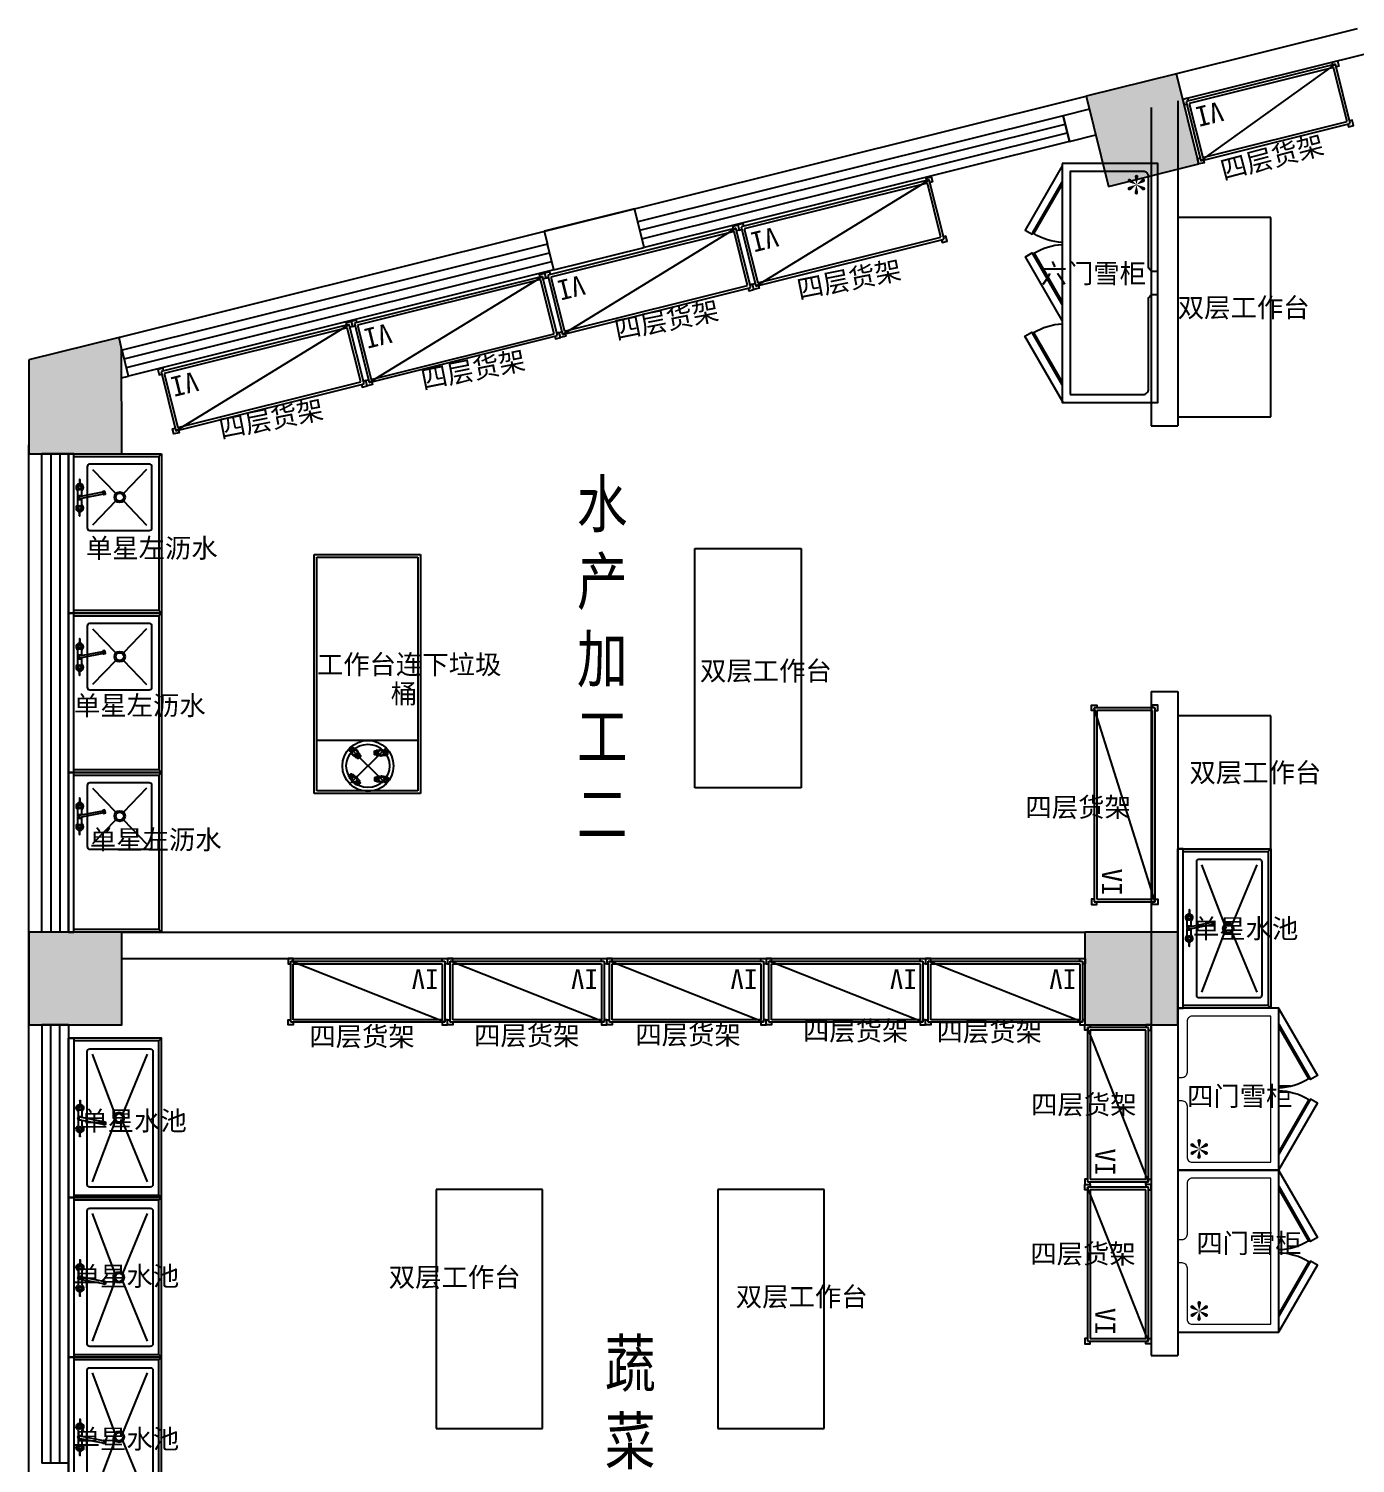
# Model space of a CAD drawing. Extents: x 1159254 to 1730927, y -477824 to -383968.
# Drawn here: x 1616080 to 1626066, y -450475 to -439674 of the extents above; entities that cross this region are included whole.
import ezdxf

# ---------------------------------------------------------------- set-up
doc = ezdxf.new("R2010")
doc.units = 0
doc.header["$LTSCALE"] = 1000
for name, color, linetype in [('COLUMN', 2, 'Continuous'), ('PUB_HATCH', 8, 'Continuous'), ('WALL', 6, 'Continuous'), ('WINDOW', 4, 'Continuous'), ('WS_厨房设备', 1, 'Continuous'), ('产品文字', 7, 'Continuous')]:
    doc.layers.add(name, color=color, linetype=linetype)
doc.styles.get("Standard").update_dxf_attribs({"font": '', "width": 0.8})
doc.styles.add('WMF-宋体1', font='')
doc.styles.get('Standard').set_extended_font_data('SimSun')
doc.styles.get('WMF-宋体1').set_extended_font_data('SimSun')

# ---------------------------------------------------------------- blocks, each defined once
blk = doc.blocks.new('snow')
at = {"lineweight": -3}
for points in [[(-59, 13, 1.234515), (-57, -14), (0, 0)], [(-18, 58, 1.234515), (-41, 43), (0, 0)], [(0, 0), (-41, -42, 1.234515), (-19, -57)], [(41, 44, 1.234515), (17, 57), (0, 0)], [(0, 0), (58, -13, 1.234515), (59, 14)], [(0, 0), (17, -57, 1.234515), (41, -44)]]:
    blk.add_hatch(color=5, dxfattribs=at).paths.add_polyline_path(points)
blk = doc.blocks.new('Custom_45')
at = {"color": 252, "lineweight": -3}
for points in [[(5, 760), (4, 762), (506, 1052), (536, 1000), (121, 760)], [(121, 760), (528, 995), (533, 986), (141, 760)], [(1215, 760), (1216, 762), (714, 1052), (684, 1000), (1099, 760)], [(1099, 760), (692, 995), (687, 986), (1079, 760)]]:
    blk.add_lwpolyline(points, dxfattribs=at)
blk.add_lwpolyline([(0, 760), (1220, 760), (1220, 0), (0, 0)], close=True)
at = {"color": 252, "lineweight": 20}
blk.add_lwpolyline([(1160, 700), (1160, 110, -0.414214), (1120, 70), (736, 70, 0.414214), (696, 30), (696, 0), (524, 0), (524, 30, 0.414214), (484, 70), (100, 70, -0.414214), (60, 110), (60, 700)], format="xyb", close=True, dxfattribs=at)
at = {"color": 252, "linetype": 'Continuous', "lineweight": -3, "ltscale": 5}
for centre, start, end in [((129, 742), 2.1551, 31.183), ((1091, 742), 148.817, 177.8449)]:
    blk.add_arc(centre, 472, start, end, dxfattribs=at)
at = {"color": 252, "lineweight": -3}
blk.add_blockref('snow', (160, 161), dxfattribs=at)
blk = doc.blocks.new('水龙头')
at = {"color": 252}
for p, q in [((-136, -15), (-90, -14)), ((-136, -18), (-90, -19)), ((-52, -2), (-4, -2)), ((-52, -31), (-6, -31)), ((4, -2), (51, -2)), ((12, -31), (51, -31)), ((136, -15), (90, -14)), ((136, -18), (90, -19)), ((23, -194), (26, -209)), ((49, -204), (46, -189))]:
    blk.add_line(p, q, dxfattribs=at)
for points in [[(13, -7), (0, 0), (-14, -8), (-14, -25), (-7, -29)], [(11, -26), (13, -25), (13, -7)]]:
    blk.add_lwpolyline(points, dxfattribs=at)
blk.add_lwpolyline([(26, -194), (-9, -18, -1.00756), (9, -15), (43, -190)], format="xyb", dxfattribs=at)
for centre in [(-78, -16), (77, -16)]:
    blk.add_circle(centre, 10.9, dxfattribs=at)
for centre, radius, start, end in [((-78, -16), 27.5, 36.2116, 175.3449), ((77, -16), 27.5, 4.6931, 143.7884), ((-136, -16), 1, 91.3387, 171.564), ((-132, -16), 4.53, 171.564, 188.436), ((-136, -17), 1, 188.436, 268.6613), ((-78, -16), 27.5, 184.6551, 323.7884), ((-78, -16), 16, 189.0003, 170.9997), ((-77, -16), 12.9, 168.3562, 191.6438), ((-52, 3), 5, 216.2116, 270), ((-52, -36), 5, 90, 143.7884), ((51, 3), 5, 270, 323.7884), ((51, -36), 5, 36.2116, 90), ((77, -16), 27.5, 216.2116, 355.3069), ((77, -16), 16, 9.0664, 350.9336), ((77, -16), 12.9, 348.3562, 11.6438), ((136, -16), 1, 8.436, 88.6613), ((136, -17), 1, 271.3387, 351.564), ((132, -16), 4.53, 351.564, 8.436)]:
    blk.add_arc(centre, radius, start, end, dxfattribs=at)
for centre, start_param, end_param in [((34, -192), 5.611234, 10.096729), ((34, -190), 6.955136, 8.752827), ((37, -206), 0, 3.141593)]:
    blk.add_ellipse(centre, major_axis=(-11.3, -2.2), ratio=0.233596, start_param=start_param, end_param=end_param, dxfattribs=at)
blk = doc.blocks.new('CJT_20205')
at = {"color": 252, "linetype": 'Continuous', "ltscale": 2}
for p, q in [((20, 680), (0, 700)), ((1180, 680), (1200, 700))]:
    blk.add_line(p, q, dxfattribs=at)
at = {"color": 252}
for p, q in [((120, 595), (572, 408)), ((628, 408), (1080, 595)), ((120, 180), (572, 352)), ((628, 352), (1080, 180))]:
    blk.add_line(p, q, dxfattribs=at)
at = {"lineweight": -2}
for points in [[(0, 700), (1200, 700), (1200, 0), (0, 0)], [(0, 0), (1200, 0), (1200, 40), (0, 40)]]:
    blk.add_lwpolyline(points, close=True, dxfattribs=at)
at = {"color": 252, "linetype": 'Continuous', "ltscale": 2}
blk.add_lwpolyline([(20, 40), (20, 680), (1180, 680), (1180, 40)], dxfattribs=at)
at = {"color": 30}
blk.add_lwpolyline([(1100, 635), (100, 635, 0.414214), (80, 615), (80, 160, 0.414214), (100, 140), (1100, 140, 0.414214), (1120, 160), (1120, 615, 0.414214)], format="xyb", close=True, dxfattribs=at)
at = {"color": 252}
for radius in [40, 30]:
    blk.add_circle((600, 380), radius, dxfattribs=at)
at = {"color": 1, "rotation": 180}
blk.add_blockref('水龙头', (596, 70), dxfattribs=at)
blk = doc.blocks.new('*U131')
at = {"linetype": 'Continuous'}
for p, q in [((0, 0), (0, 700)), ((0, 700), (1000, 700)), ((1000, 700), (1000, 0)), ((1000, 0), (0, 0))]:
    blk.add_line(p, q, dxfattribs=at)
blk = doc.blocks.new('*U60')
for p, q in [((20, 20), (20, 480)), ((20, 480), (1180, 480)), ((1180, 480), (1180, 20)), ((1180, 20), (20, 20))]:
    blk.add_line(p, q)
at = {"color": 252, "linetype": 'Continuous', "ltscale": 3}
blk.add_line((20, 480), (1180, 20), dxfattribs=at)
at = {"color": 252}
for p, q in [((40, 40), (40, 460)), ((40, 40), (40, 460)), ((40, 460), (1160, 460)), ((1160, 460), (1160, 40)), ((1160, 40), (40, 40))]:
    blk.add_line(p, q, dxfattribs=at)
for points in [[(40, 480), (40, 500), (0, 500), (0, 460), (20, 460)], [(1160, 480), (1160, 500), (1200, 500), (1200, 460), (1180, 460)], [(40, 20), (40, 0), (0, 0), (0, 40), (20, 40)], [(1160, 20), (1160, 0), (1200, 0), (1200, 40), (1180, 40)]]:
    blk.add_lwpolyline(points, dxfattribs=at)
blk.add_text('IV', height=150).set_placement((66, 80))
blk = doc.blocks.new('*U45')
at = {"linetype": 'Continuous'}
for p, q in [((0, 0), (0, 700)), ((0, 700), (1500, 700)), ((1500, 700), (1500, 0)), ((1500, 0), (0, 0))]:
    blk.add_line(p, q, dxfattribs=at)
blk = doc.blocks.new('Custom_39')
at = {"color": 252, "linetype": 'Continuous', "ltscale": 2}
for p, q in [((20, 680), (0, 700)), ((1180, 680), (1200, 700))]:
    blk.add_line(p, q, dxfattribs=at)
at = {"color": 252}
for p, q in [((120, 595), (572, 408)), ((628, 408), (1080, 595)), ((120, 180), (572, 352)), ((628, 352), (1080, 180))]:
    blk.add_line(p, q, dxfattribs=at)
at = {"lineweight": -2}
for points in [[(0, 700), (1200, 700), (1200, 0), (0, 0)], [(0, 0), (1200, 0), (1200, 40), (0, 40)]]:
    blk.add_lwpolyline(points, close=True, dxfattribs=at)
at = {"color": 252, "linetype": 'Continuous', "ltscale": 2}
blk.add_lwpolyline([(20, 40), (20, 680), (1180, 680), (1180, 40)], dxfattribs=at)
at = {"color": 30}
blk.add_lwpolyline([(1100, 635), (100, 635, 0.414214), (80, 615), (80, 160, 0.414214), (100, 140), (1100, 140, 0.414214), (1120, 160), (1120, 615, 0.414214)], format="xyb", close=True, dxfattribs=at)
at = {"color": 252}
for radius in [40, 30]:
    blk.add_circle((600, 380), radius, dxfattribs=at)
at = {"color": 1, "rotation": 180}
blk.add_blockref('水龙头', (596, 70), dxfattribs=at)
blk = doc.blocks.new('*U49')
at = {"linetype": 'Continuous'}
for p, q in [((0, 0), (0, 800)), ((0, 800), (1800, 800)), ((1800, 800), (1800, 0)), ((1800, 0), (0, 0))]:
    blk.add_line(p, q, dxfattribs=at)
blk = doc.blocks.new('*U59')
for p, q in [((20, 20), (20, 480)), ((20, 480), (1480, 480)), ((1480, 480), (1480, 20)), ((1480, 20), (20, 20))]:
    blk.add_line(p, q)
at = {"color": 252, "linetype": 'Continuous', "ltscale": 3}
blk.add_line((20, 480), (1480, 20), dxfattribs=at)
at = {"color": 252}
for p, q in [((40, 40), (40, 460)), ((40, 40), (40, 460)), ((40, 460), (1460, 460)), ((1460, 460), (1460, 40)), ((1460, 40), (40, 40))]:
    blk.add_line(p, q, dxfattribs=at)
for points in [[(40, 480), (40, 500), (0, 500), (0, 460), (20, 460)], [(1460, 480), (1460, 500), (1500, 500), (1500, 460), (1480, 460)], [(40, 20), (40, 0), (0, 0), (0, 40), (20, 40)], [(1460, 20), (1460, 0), (1500, 0), (1500, 40), (1480, 40)]]:
    blk.add_lwpolyline(points, dxfattribs=at)
blk.add_text('IV', height=150).set_placement((66, 80))
blk = doc.blocks.new('*U92')
at = {"color": 252, "lineweight": -3}
for points in [[(18, 720), (502, 999), (532, 947), (138, 720)], [(1183, 720), (703, 997), (673, 945), (1063, 720)], [(1800, 712), (1301, 1000), (1271, 948), (1666, 720)], [(138, 720), (523, 943), (528, 934), (158, 720)], [(1063, 720), (681, 940), (676, 931), (1043, 720)], [(1666, 720), (1279, 943), (1274, 935), (1646, 720)]]:
    blk.add_lwpolyline(points, dxfattribs=at)
blk.add_lwpolyline([(0, 720), (1800, 720), (1800, 0), (0, 0)], close=True)
at = {"color": 252}
blk.add_lwpolyline([(1740, 660), (1740, 110, -0.414214), (1700, 70), (1026, 70, 0.414214), (986, 30), (986, 0), (814, 0), (814, 30, 0.414214), (774, 70), (100, 70, -0.414214), (60, 110), (60, 660)], format="xyb", close=True, dxfattribs=at)
at = {"color": 252, "linetype": 'Continuous', "lineweight": -3, "ltscale": 5}
for centre, radius, start, end in [((128, 692), 468, 3.4332, 31.183), ((1073, 692), 464, 148.817, 176.5082), ((1675, 692), 469, 148.817, 176.5855)]:
    blk.add_arc(centre, radius, start, end, dxfattribs=at)
at = {"color": 252}
blk.add_blockref('snow', (160, 161), dxfattribs=at)
blk = doc.blocks.new('*U84')
at = {"color": 252, "linetype": 'Continuous', "ltscale": 2}
for p, q in [((20, 680), (0, 700)), ((1180, 680), (1200, 700))]:
    blk.add_line(p, q, dxfattribs=at)
at = {"color": 252}
for p, q in [((117, 588), (299, 413)), ((355, 413), (537, 588)), ((117, 180), (299, 357)), ((355, 357), (537, 180))]:
    blk.add_line(p, q, dxfattribs=at)
for points in [[(0, 700), (1200, 700), (1200, 0), (0, 0)], [(0, 0), (1200, 0), (1200, 40), (0, 40)]]:
    blk.add_lwpolyline(points, close=True)
at = {"color": 252, "linetype": 'Continuous', "ltscale": 2}
blk.add_lwpolyline([(20, 40), (20, 680), (1180, 680), (1180, 40)], dxfattribs=at)
at = {"color": 30}
blk.add_lwpolyline([(557, 628), (97, 628, 0.414214), (77, 608), (77, 160, 0.414214), (97, 140), (557, 140, 0.414214), (577, 160), (577, 608, 0.414214)], format="xyb", close=True, dxfattribs=at)
at = {"color": 252}
for radius in [40, 30]:
    blk.add_circle((327, 385), radius, dxfattribs=at)
at = {"color": 1, "rotation": 180}
blk.add_blockref('水龙头', (330, 68), dxfattribs=at)
blk = doc.blocks.new('脚轮')
h = blk.add_hatch(color=252)
h.dxf.hatch_style = 1
h.paths.add_polyline_path([(-11, -35), (-15, -35), (-15, -46), (-11, -50)])
h.paths.add_polyline_path([(15, -35), (11, -35), (11, -50), (15, -46)])
h.paths.add_polyline_path([(-11, 50), (-15, 46), (-15, 35), (-11, 35)])
h.paths.add_polyline_path([(15, 46), (11, 50), (11, 35), (15, 35)])
at = {"color": 252}
for p, q in [((-11, 50), (-11, 35)), ((-8, 50), (-8, 35)), ((-4, 50), (-4, 35)), ((0, 50), (0, 35)), ((0, 50), (0, 35)), ((4, 50), (4, 35)), ((8, 50), (8, 35)), ((11, 50), (11, 35)), ((-11, -50), (-11, -35)), ((-8, -35), (-8, -50)), ((-4, -35), (-4, -50)), ((0, -35), (0, -50)), ((0, -35), (0, -50)), ((4, -35), (4, -50)), ((8, -35), (8, -50)), ((11, -50), (11, -35))]:
    blk.add_line(p, q, dxfattribs=at)
for points in [[(-20, 15), (-20, 33), (-18, 35), (18, 35), (20, 33), (20, 15)], [(-15, 35), (-15, 46), (-11, 50), (11, 50), (15, 46), (15, 35)], [(20, -15), (20, -33), (18, -35), (-18, -35), (-20, -33), (-20, -15)], [(15, -35), (15, -46), (11, -50), (-11, -50), (-15, -46), (-15, -35)]]:
    blk.add_lwpolyline(points, dxfattribs=at)
for radius in [25, 19.6]:
    blk.add_circle((0, 0), radius, dxfattribs=at)
blk = doc.blocks.new('sarwet')
at = {"color": 252, "linetype": 'Continuous'}
for p, q in [((-136, -136), (136, 136)), ((136, -136), (-136, 136))]:
    blk.add_line(p, q, dxfattribs=at)
at = {"color": 252}
for radius in [192, 163]:
    blk.add_circle((0, 0), radius, dxfattribs=at)
for p, rotation in [((-102, 102), 315.0000049999983), ((100, 100), 314.0135488441744)]:
    blk.add_blockref('脚轮', p, dxfattribs=dict(at, rotation=rotation))
for p in [(-101, -101), (98, -98)]:
    blk.add_blockref('脚轮', p, dxfattribs=at)
blk = doc.blocks.new('*U88')
for p, q in [((0, 0), (0, 800)), ((0, 800), (1800, 800)), ((1800, 800), (1800, 0)), ((1800, 0), (0, 0))]:
    blk.add_line(p, q)
at = {"color": 252}
for p, q in [((20, 20), (20, 780)), ((20, 780), (1780, 780)), ((400, 20), (400, 780)), ((1780, 780), (1780, 20)), ((1780, 20), (20, 20))]:
    blk.add_line(p, q, dxfattribs=at)
at = {"color": 0}
blk.add_blockref('sarwet', (209, 395), dxfattribs=at)
blk = doc.blocks.new('_FZH')
blk.add_lwpolyline([(-0.5, -0.5), (0.5, -0.5), (0.5, 0.5), (-0.5, 0.5)], close=True)
at = {"layer": 'PUB_HATCH'}
blk.add_solid([(-0.5, -0.5), (0.5, -0.5), (-0.5, 0.5), (0.5, 0.5)], dxfattribs=at)
blk = doc.blocks.new('$TCHSYS$WIN2D')
for p, q in [((-0.5, 0.5), (0.5, 0.5)), ((-0.5, 0.5), (-0.5, -0.5)), ((0.5, 0.5), (0.5, -0.5)), ((0.5, 0.1667), (-0.5, 0.1667)), ((0.5, -0.1667), (-0.5, -0.1667)), ((-0.5, -0.5), (0.5, -0.5))]:
    blk.add_line(p, q)

msp = doc.modelspace()

# ---------------------------------------------------------------- hatches: boundary and pattern name
at = {"layer": 'PUB_HATCH'}
msp.add_hatch(color=256, dxfattribs=at).paths.add_polyline_path([(1616079.8, -442874.8), (1616779.8, -442874.8), (1616779.4, -442082.6), (1616759.9, -441997.8), (1616079.8, -442167.4)])

# ---------------------------------------------------------------- linework, layer by layer
for p, q in [((1616757, -441998.5), (1624040.1, -440182.7)), ((1616079.8, -470624.8), (1616079.8, -442806))]:
    msp.add_line(p, q)
at = {"layer": 'COLUMN'}
for p, q in [((1620640.2, -441030.4), (1619961, -441199.7)), ((1620664.4, -441127.4), (1620640.2, -441030.4)), ((1619961, -441199.7), (1619985.2, -441296.7)), ((1620033.5, -441490.8), (1620712.7, -441321.5)), ((1616759.9, -441997.8), (1616079.8, -442167.4)), ((1616779.4, -442082.6), (1616759.9, -441997.8)), ((1616079.8, -442167.4), (1616079.8, -442874.8)), ((1616779.8, -442874.8), (1616779.4, -442082.6)), ((1616079.8, -442874.8), (1616779.8, -442874.8))]:
    msp.add_line(p, q, dxfattribs=at)
at = {"layer": 'WALL'}
for p, q in [((1626079.8, -439674.1), (1624719.3, -440013.3)), ((1626191.5, -439852.4), (1624767.7, -440207.4)), ((1624729.8, -440216.8), (1624729.8, -442664.5)), ((1624064.3, -440279.7), (1623866.3, -440329.1)), ((1623866.3, -440329.1), (1623914.7, -440523.1)), ((1624529.8, -440266.7), (1624529.8, -442664.5)), ((1623914.7, -440523.1), (1624112.7, -440473.7)), ((1616783.2, -442095.1), (1616779.4, -442096)), ((1616831.6, -442289.1), (1616783.2, -442095.1)), ((1616779.5, -442302.1), (1616831.6, -442289.1)), ((1624529.8, -442664.5), (1624729.8, -442664.5)), ((1624529.8, -444664.5), (1624529.8, -449662)), ((1624529.8, -444664.5), (1624729.8, -444664.5)), ((1624729.8, -444664.5), (1624729.8, -449662)), ((1616779.8, -446474.8), (1624029.8, -446474.8)), ((1616779.8, -446674.8), (1624029.8, -446674.8)), ((1624529.8, -449662), (1624729.8, -449662))]:
    msp.add_line(p, q, dxfattribs=at)

# ---------------------------------------------------------------- block references
at = {"layer": 'COLUMN', "xscale": 699.9999999998895, "yscale": 699.9999999998895, "zscale": 699.9999999998895, "rotation": 14.00000000002525}
msp.add_blockref('_FZH', (1624464.4, -440437.6), dxfattribs=at)
at = {"layer": 'COLUMN', "xscale": 700, "yscale": 700, "zscale": 700}
for p in [(1616429.8, -446824.8), (1624379.8, -446824.8)]:
    msp.add_blockref('_FZH', p, dxfattribs=at)
at = {"layer": 'WINDOW'}
for p, xscale, yscale, zscale, rotation in [((1622289.5, -440825.3), 3300, 200, 3300, 193.9999999999983), ((1618408.4, -441792.9), 3300, 200, 3300, 194.0000000000011), ((1616279.8, -444674.8), 3600, -200, 3600, 90), ((1616279.8, -448824.8), -3300, -200, -3300, 90)]:
    msp.add_blockref('$TCHSYS$WIN2D', p, dxfattribs=dict(at, xscale=xscale, yscale=yscale, zscale=zscale, rotation=rotation))
at = {"layer": 'WS_厨房设备', "xscale": -1}
for name, p, rotation in [('*U60', (1624767.7, -440207.4), 194.0000000000435), ('*U92', (1624579.8, -440688.2), 90), ('*U59', (1621418.4, -441151.6), 194.0000000000455), ('*U45', (1624729.8, -442596.2), 270), ('*U59', (1619963, -441514.5), 194.0000000000455), ('*U59', (1618507.5, -441877.4), 194.0000000000455), ('*U59', (1617052.1, -442240.3), 194.0000000000455), ('*U59', (1624079.8, -446267.2), 270), ('*U131', (1624729.8, -445848.2), 270), ('Custom_45', (1624729.8, -448268.2), 270), ('*U60', (1624029.8, -448374.8), 270), ('Custom_39', (1616379.8, -448474.8), 270), ('Custom_45', (1624729.8, -449488.2), 270), ('*U49', (1619147.4, -450213.7), 270), ('*U49', (1621268.3, -450213.7), 270), ('*U60', (1624029.8, -449574.8), 270), ('Custom_39', (1616379.8, -449674.8), 270), ('Custom_39', (1616379.8, -450874.8), 270)]:
    msp.add_blockref(name, p, dxfattribs=dict(at, rotation=rotation))
at = {"layer": 'WS_厨房设备'}
for name, p, rotation in [('*U84', (1616379.8, -442874.8), 270), ('*U88', (1619028.9, -445433.2), 90), ('*U49', (1621894.3, -445388.4), 89.99999999999997), ('*U84', (1616379.8, -444074.8), 270), ('*U84', (1616379.8, -445274.8), 270), ('CJT_20205', (1624729.8, -445848.2), 270), ('*U60', (1619231.9, -446674.8), 180), ('*U60', (1620431.9, -446674.8), 180), ('*U60', (1621631.9, -446674.8), 180), ('*U60', (1622831.9, -446674.8), 180), ('*U60', (1624031.9, -446674.8), 180)]:
    msp.add_blockref(name, p, dxfattribs=dict(at, rotation=rotation))

# ---------------------------------------------------------------- texts
at = {"layer": 'WALL', "char_height": 350, "width": 350, "attachment_point": 1}
for s, insert in [('{\\C0;水产加工二}', (1620206.4, -443077)), ('{\\C0;蔬菜加工二 }', (1620416.2, -449548.4))]:
    msp.add_mtext(s, dxfattribs=dict(at, insert=insert))
at = {"layer": '产品文字', "color": 7, "lineweight": 0, "style": 'WMF-宋体1'}
for rotation, p in [(14.76545, (1625074.1, -440813.9)), (11.24012, (1621880, -441710.8)), (11.24012, (1620506.1, -442016.9)), (11.24012, (1619049.3, -442390.4)), (11.24012, (1617529, -442760.8))]:
    msp.add_text('四层货架', height=145.52, rotation=rotation, dxfattribs=at).set_placement(p)
for s, height, p in [('六门雪柜', 145.52, (1623697.5, -441589.7)), ('双层工作台', 145.52, (1624729.8, -441846.2)), ('单星左沥水', 145.52, (1616509.9, -443657.3)), ('工作台连下垃圾', 145.52, (1618248.9, -444533.2)), ('双层工作台', 145.52, (1621133.3, -444580.9)), ('桶', 145.5, (1618805.6, -444753.3)), ('单星左沥水', 145.52, (1616419.8, -444842)), ('双层工作台', 145.52, (1624817.9, -445346.7)), ('四层货架', 145.52, (1623583, -445607.9)), ('单星左沥水', 145.52, (1616539.8, -445852)), ('单星水池', 145.52, (1624843.2, -446521.8)), ('四层货架', 145.52, (1621907.8, -447291.4)), ('四层货架', 145.52, (1622913.9, -447297.3)), ('四层货架', 145.52, (1618191.8, -447333.5)), ('四层货架', 145.52, (1619432.3, -447327.3)), ('四层货架', 145.52, (1620646.2, -447321.3)), ('四层货架', 145.52, (1623625.4, -447846.9)), ('四门雪柜', 145.52, (1624799.8, -447783.8)), ('单星水池', 145.52, (1616476.2, -447968.6)), ('四门雪柜', 145.52, (1624869.2, -448891.3)), ('四层货架', 145.52, (1623619.5, -448970.1)), ('单星水池', 145.52, (1616418.5, -449139)), ('双层工作台', 145.52, (1618790.2, -449145.8)), ('双层工作台', 145.52, (1621403.1, -449292.8)), ('单星水池', 145.52, (1616418.4, -450364.2))]:
    msp.add_text(s, height=height, dxfattribs=at).set_placement(p)

doc.saveas('drawing.dxf')
